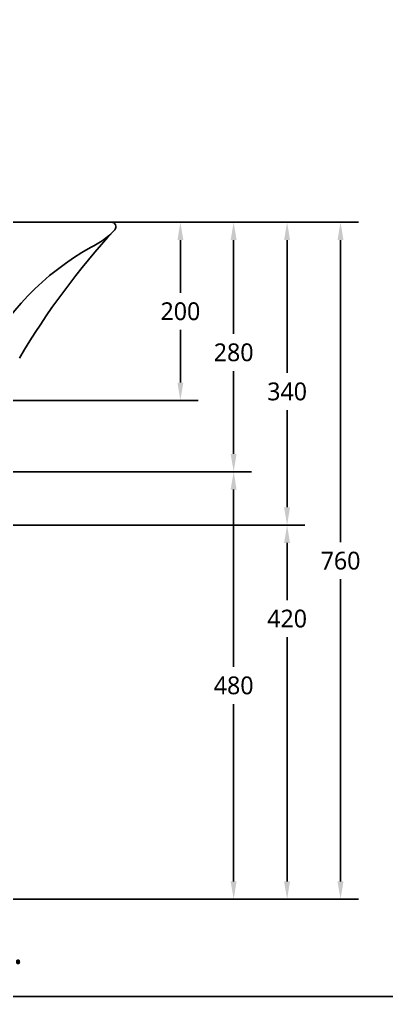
# Model space of a CAD drawing. Extents: x 0 to 6635, y -9 to 2100.
# Drawn here: x 4927 to 5339, y 0 to 1097 of the extents above; entities that cross this region are included whole.
import ezdxf

# ---------------------------------------------------------------- set-up
doc = ezdxf.new("R2010")
doc.units = 0
doc.header["$LTSCALE"] = 20
doc.header["$MEASUREMENT"] = 0
doc.layers.get('0').update_dxf_attribs({"linetype": 'CONTINUOUS'})
doc.layers.get('DEFPOINTS').update_dxf_attribs({"linetype": 'CONTINUOUS'})
for name, color, linetype in [('1', 1, 'CONTINUOUS'), ('5', 5, 'CONTINUOUS'), ('7', 7, 'CONTINUOUS')]:
    doc.layers.add(name, color=color, linetype=linetype)
doc.styles.add('GHS', font='romans', dxfattribs={"bigfont": 'ghs'})
doc.styles.get("Standard").update_dxf_attribs({"font": 'NanumGothic.ttf'})
doc.dimstyles.get("Standard").update_dxf_attribs({"dimtxt": 2.5, "dimasz": 2, "dimexe": 2, "dimexo": 1, "dimgap": 1.5, "dimtad": 1, "dimdec": 0, "dimlfac": 10, "dimrnd": 0.5, "dimzin": 0, "dimdsep": 46, "dimtxsty": 'Standard', "dimcen": 0, "dimclrt": 2, "dimadec": 0, "dimazin": 0, "dimtfac": 1, "dimtdec": 0, "dimtmove": 0, "dimatfit": 3, "dimfxl": 0, "dimtolj": 1, "dimtzin": 0, "dimarcsym": 0})

# ---------------------------------------------------------------- blocks, each defined once
blk = doc.blocks.new('*D58')
at = {"layer": '1', "color": 3, "lineweight": -2}
for p, q in [((4767.2, 529.1), (5247.1, 529.1)), ((5227.1, 509.1), (5227.1, 445)), ((5227.1, 129.1), (5227.1, 403.3)), ((5034.7, 109.1), (5247.1, 109.1))]:
    blk.add_line(p, q, dxfattribs=at)
at = {"layer": '1', "color": 3}
for points in [[(5223.7, 509.1), (5230.4, 509.1), (5227.1, 529.1)], [(5223.7, 129.1), (5230.4, 129.1), (5227.1, 109.1)]]:
    blk.add_solid(points, dxfattribs=at)
at = {"layer": 'DEFPOINTS', "color": 0}
for p in [(4767.2, 529.1), (5034.7, 109.1), (5227.1, 109.1)]:
    blk.add_point(p, dxfattribs=at)
at = {"layer": '1', "color": 2, "insert": (5227.1, 424.1), "char_height": 20, "attachment_point": 5}
blk.add_mtext('\\A1;420', dxfattribs=at)
blk = doc.blocks.new('*D59')
at = {"layer": '1', "color": 3, "lineweight": -2}
for p, q in [((5247.1, 869.1), (5307.1, 869.1)), ((5287.1, 849.1), (5287.1, 510)), ((5287.1, 129.1), (5287.1, 468.3)), ((5247.1, 109.1), (5307.1, 109.1))]:
    blk.add_line(p, q, dxfattribs=at)
at = {"layer": '1', "color": 3}
for points in [[(5283.7, 849.1), (5290.4, 849.1), (5287.1, 869.1)], [(5283.7, 129.1), (5290.4, 129.1), (5287.1, 109.1)]]:
    blk.add_solid(points, dxfattribs=at)
at = {"layer": 'DEFPOINTS', "color": 0}
for p in [(5247.1, 869.1), (5247.1, 109.1), (5287.1, 109.1)]:
    blk.add_point(p, dxfattribs=at)
at = {"layer": '1', "color": 2, "insert": (5287.1, 489.1), "char_height": 20, "attachment_point": 5}
blk.add_mtext('\\A1;760', dxfattribs=at)
blk = doc.blocks.new('*D61')
at = {"layer": '1', "color": 3, "lineweight": -2}
for p, q in [((5029.9, 869.1), (5127.3, 869.1)), ((5107.3, 849.1), (5107.3, 790)), ((5107.3, 689.1), (5107.3, 748.3)), ((4765.3, 669.1), (5127.3, 669.1))]:
    blk.add_line(p, q, dxfattribs=at)
at = {"layer": '1', "color": 3}
for points in [[(5104, 849.1), (5110.6, 849.1), (5107.3, 869.1)], [(5104, 689.1), (5110.6, 689.1), (5107.3, 669.1)]]:
    blk.add_solid(points, dxfattribs=at)
at = {"layer": 'DEFPOINTS', "color": 0}
for p in [(5029.9, 869.1), (4765.3, 669.1), (5107.3, 669.1)]:
    blk.add_point(p, dxfattribs=at)
at = {"layer": '1', "color": 2, "insert": (5107.3, 769.1), "char_height": 20, "attachment_point": 5}
blk.add_mtext('\\A1;200', dxfattribs=at)
blk = doc.blocks.new('*D62')
at = {"layer": '1', "color": 3, "lineweight": -2}
for p, q in [((5127.3, 869.1), (5187.1, 869.1)), ((5167.1, 849.1), (5167.1, 743.9)), ((5167.1, 609.1), (5167.1, 702.1)), ((4842.3, 589.1), (5187.1, 589.1))]:
    blk.add_line(p, q, dxfattribs=at)
at = {"layer": '1', "color": 3}
for points in [[(5163.7, 849.1), (5170.4, 849.1), (5167.1, 869.1)], [(5163.7, 609.1), (5170.4, 609.1), (5167.1, 589.1)]]:
    blk.add_solid(points, dxfattribs=at)
at = {"layer": 'DEFPOINTS', "color": 0}
for p in [(5127.3, 869.1), (4842.3, 589.1), (5167.1, 589.1)]:
    blk.add_point(p, dxfattribs=at)
at = {"layer": '1', "color": 2, "insert": (5167.1, 723), "char_height": 20, "attachment_point": 5}
blk.add_mtext('\\A1;280', dxfattribs=at)
blk = doc.blocks.new('*D63')
at = {"layer": '1', "color": 3, "lineweight": -2}
for p, q in [((5187.1, 869.1), (5247.1, 869.1)), ((5227.1, 849.1), (5227.1, 700)), ((5227.1, 549.1), (5227.1, 658.2)), ((4767.2, 529.1), (5247.1, 529.1))]:
    blk.add_line(p, q, dxfattribs=at)
at = {"layer": '1', "color": 3}
for points in [[(5223.7, 849.1), (5230.4, 849.1), (5227.1, 869.1)], [(5223.7, 549.1), (5230.4, 549.1), (5227.1, 529.1)]]:
    blk.add_solid(points, dxfattribs=at)
at = {"layer": 'DEFPOINTS', "color": 0}
for p in [(5187.1, 869.1), (4767.2, 529.1), (5227.1, 529.1)]:
    blk.add_point(p, dxfattribs=at)
at = {"layer": '1', "color": 2, "insert": (5227.1, 679.1), "char_height": 20, "attachment_point": 5}
blk.add_mtext('\\A1;340', dxfattribs=at)
blk = doc.blocks.new('*D47')
at = {"layer": '1', "color": 3, "lineweight": -2}
for p, q in [((5167.1, 589.1), (5187.1, 589.1)), ((5167.1, 569.1), (5167.1, 370)), ((5167.1, 129.1), (5167.1, 328.3)), ((5034.7, 109.1), (5187.1, 109.1))]:
    blk.add_line(p, q, dxfattribs=at)
at = {"layer": '1', "color": 3}
for points in [[(5163.7, 569.1), (5170.4, 569.1), (5167.1, 589.1)], [(5163.7, 129.1), (5170.4, 129.1), (5167.1, 109.1)]]:
    blk.add_solid(points, dxfattribs=at)
at = {"layer": 'DEFPOINTS', "color": 0}
for p in [(5167.1, 589.1), (5034.7, 109.1), (5167.1, 109.1)]:
    blk.add_point(p, dxfattribs=at)
at = {"layer": '1', "color": 2, "insert": (5167.1, 349.1), "char_height": 20, "attachment_point": 5}
blk.add_mtext('\\A1;480', dxfattribs=at)

msp = doc.modelspace()

# ---------------------------------------------------------------- linework, layer by layer
at = {"layer": '1', "color": 5}
msp.add_line((4434.68094, 109.14283), (5034.68094, 109.14283), dxfattribs=at)
at = {"layer": '5', "color": 212}
msp.add_lwpolyline([(3534.68094, 2100), (6634.68094, 2100), (6634.68094, 0), (3534.68094, 0)], close=True, dxfattribs=at)
at = {"layer": '7'}
msp.add_line((5029.87698, 869.14283), (4734.68094, 869.14283), dxfattribs=at)
for centre, radius, start, end in [((5029.87698, 864.12807), 5.01476, 317.5182351, 90), ((5647.91294, 293.43029), 836.21319, 137.2790214, 149.5976098), ((4970.70342, 918.31602), 85.25095, 294.79341319, 317.5182351), ((5155.89232, 574.7906), 305.2188, 119.31515233, 152.8343226)]:
    msp.add_arc(centre, radius, start, end, dxfattribs=at)

# ---------------------------------------------------------------- texts
at = {"insert": (3600.07062, 66.58945), "char_height": 30, "width": 1933.7305945, "attachment_point": 1, "style": 'GHS'}
msp.add_mtext('{\\fNanumGothic|b0|i0|c129|p50;※ 캐드도면 라인은 참고 이미지이므로 실물과 비교 시 직선이 아닐 수 있습니다.}', dxfattribs=at)

# ---------------------------------------------------------------- dimensions: what is measured, and where the dimension line sits
at = {"layer": '1'}
for base, p1, p2, picture, middle in [((5107.29787, 669.14283), (5029.87698, 869.14283), (4765.31464, 669.14283), '*D61', (5107.29787, 769.14283)), ((5287.0641, 109.14283), (5247.0641, 869.14283), (5247.0641, 109.14283), '*D59', (5287.0641, 489.14283)), ((5167.0641, 109.14283), (5167.0641, 589.14283), (5034.68094, 109.14283), '*D47', (5167.0641, 349.14283))]:
    dim = msp.add_linear_dim(base=base, p1=p1, p2=p2, angle=90, dimstyle='Standard', override={"dimtxt": 20, "dimasz": 20, "dimexe": 20, "dimexo": 0, "dimgap": 10, "dimtih": 1, "dimtoh": 1, "dimdec": 4, "dimlfac": 1, "dimzin": 8, "dimclrd": 3, "dimclre": 3, "dimtdec": 4}, dxfattribs=at)
    dim.commit()
    dim.dimension.update_dxf_attribs({"geometry": picture, "text_midpoint": middle})
for base, p1, p2, picture, middle in [((5227.0641, 529.14283), (5187.0641, 869.14283), (4767.18094, 529.14283), '*D63', (5227.0641, 679.14283)), ((5167.0641, 589.14283), (5127.29787, 869.14283), (4842.30751, 589.14283), '*D62', (5167.0641, 723.01881)), ((5227.0641, 109.14283), (4767.18094, 529.14283), (5034.68094, 109.14283), '*D58', (5227.0641, 424.14283))]:
    dim = msp.add_linear_dim(base=base, p1=p1, p2=p2, angle=90, dimstyle='Standard', override={"dimtxt": 20, "dimasz": 20, "dimexe": 20, "dimexo": 0, "dimgap": 10, "dimtih": 1, "dimtoh": 1, "dimdec": 4, "dimlfac": 1, "dimzin": 8, "dimclrd": 3, "dimclre": 3, "dimtdec": 4}, dxfattribs=at)
    dim.commit()
    dim.dimension.update_dxf_attribs({"geometry": picture, "text_midpoint": middle, "dimtype": 160})

doc.saveas('drawing.dxf')
